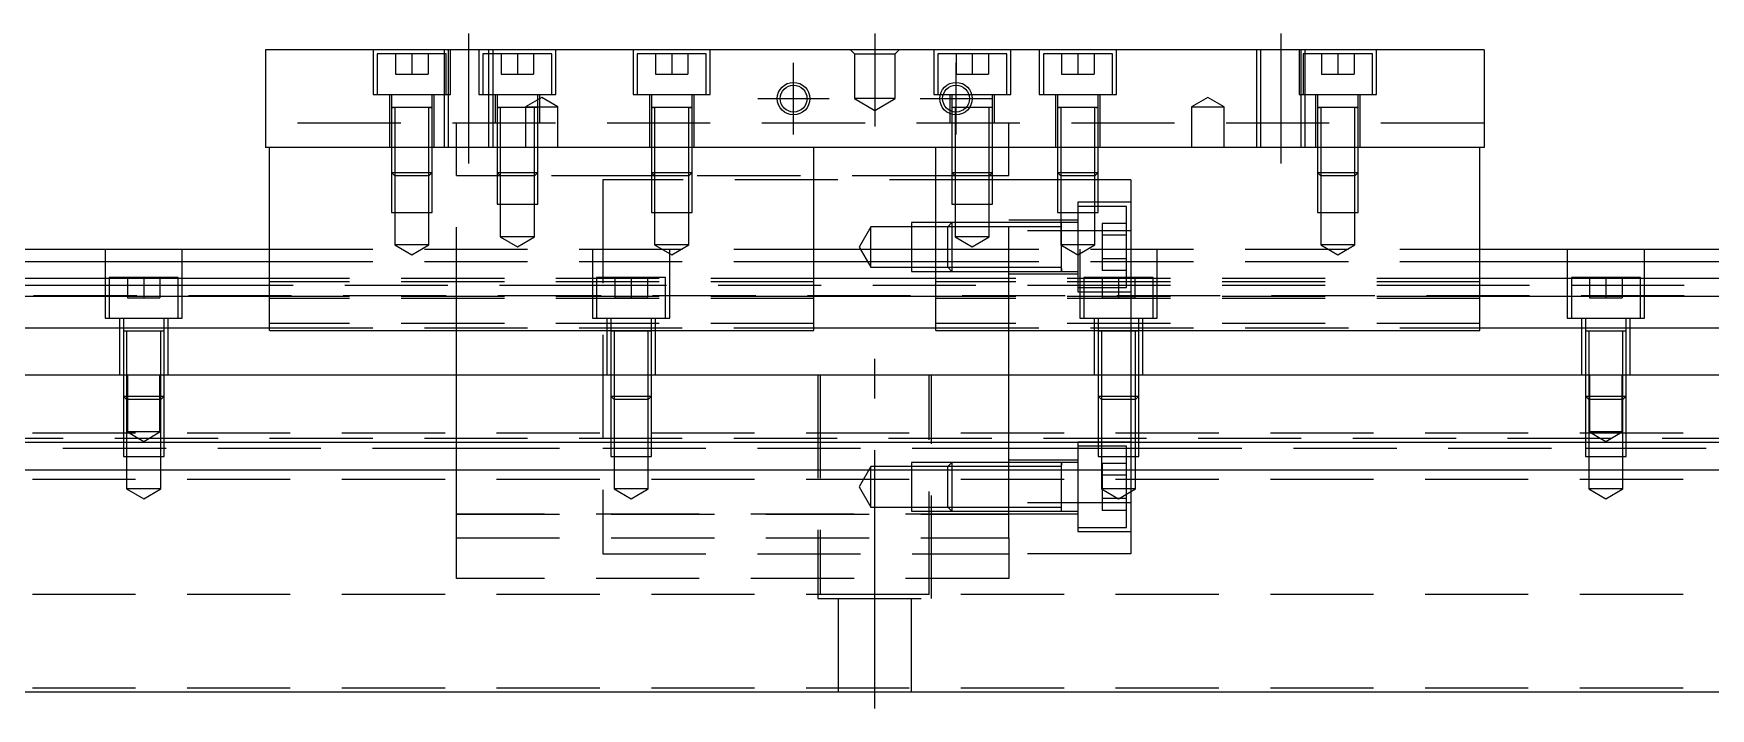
# Model space of a CAD drawing. Extents: x -20 to 810, y -281 to 102.
# Drawn here: x 186.4 to 392.9, y -240.3 to -157.3 of the extents above; entities that cross this region are included whole.
import ezdxf

# ---------------------------------------------------------------- set-up
doc = ezdxf.new("R2010")
doc.units = 0
doc.linetypes.add('CENTER', pattern=[50.8, 31.75, -6.35, 6.35, -6.35])
doc.linetypes.add('DASHED', pattern=[19.05, 12.7, -6.35])
doc.layers.get('0').update_dxf_attribs({"linetype": 'CONTINUOUS'})
doc.layers.add('CENTER', color=1, linetype='CENTER')

msp = doc.modelspace()

# ---------------------------------------------------------------- linework, layer by layer
at = {"color": 7, "linetype": 'CONTINUOUS'}
for p, q in [((365, -159.27), (215, -159.27)), ((215, -159.27), (215, -171.27)), ((365, -159.27), (365, -171.27)), ((365, -171.27), (215, -171.27)), ((215.5, -193.77), (215.5, -171.27)), ((282.5, -193.77), (282.5, -171.27)), ((297.5, -193.77), (297.5, -171.27)), ((364.5, -193.77), (364.5, -171.27)), ((0, -183.77), (215.5, -183.77)), ((0, -185.309608), (215.5, -185.309608)), ((282.5, -183.77), (297.5, -183.77)), ((282.5, -185.309608), (297.5, -185.309608)), ((364.5, -183.77), (580, -183.77)), ((364.5, -185.309608), (580, -185.309608)), ((215.5, -187.39154), (0, -187.39154)), ((297.5, -187.39154), (282.5, -187.39154)), ((580, -187.39154), (364.5, -187.39154)), ((215.5, -189.606666), (0, -189.606666)), ((297.5, -189.606666), (282.5, -189.606666)), ((580, -189.606666), (364.5, -189.606666)), ((0, -193.451934), (215.5, -193.451934)), ((215.5, -193.77), (282.5, -193.77)), ((282.5, -193.451934), (297.5, -193.451934)), ((297.5, -193.77), (364.5, -193.77)), ((364.5, -193.451934), (580, -193.451934)), ((580, -199.27), (0, -199.27)), ((580, -207.57), (0, -207.57)), ((580, -210.97), (0, -210.97)), ((580, -238.27), (0, -238.27))]:
    msp.add_line(p, q, dxfattribs=at)
at = {"color": 3, "linetype": 'DASHED'}
for p, q in [((228.25, -159.27), (228.25, -164.77)), ((237.25, -159.77), (228.75, -159.77)), ((228.75, -159.77), (228.75, -164.77)), ((231, -159.77), (231, -162.27)), ((233, -159.77), (233, -162.27)), ((235, -159.77), (235, -162.27)), ((237.000006, -159.27), (237.000006, -171.27)), ((237.25, -164.77), (237.25, -159.77)), ((237.5, -159.27), (237.5, -171.27)), ((237.75, -164.77), (237.75, -159.27)), ((241.25, -159.27), (241.25, -164.77)), ((242.999994, -159.77), (241.75, -159.77)), ((241.75, -159.77), (241.75, -164.77)), ((242.5, -171.27), (242.5, -159.27)), ((242.999994, -171.27), (242.999994, -159.27)), ((250.25, -159.77), (242.999994, -159.77)), ((244, -159.77), (244, -162.27)), ((246, -159.77), (246, -162.27)), ((248, -159.77), (248, -162.27)), ((250.25, -164.77), (250.25, -159.77)), ((250.75, -164.77), (250.75, -159.27)), ((260.25, -159.27), (260.25, -164.77)), ((269.25, -159.77), (260.75, -159.77)), ((260.75, -159.77), (260.75, -164.77)), ((263, -159.77), (263, -162.27)), ((265, -159.77), (265, -162.27)), ((267, -159.77), (267, -162.27)), ((269.25, -164.77), (269.25, -159.77)), ((269.75, -164.77), (269.75, -159.27)), ((287.5, -159.77), (287, -159.27)), ((287.5, -159.77), (287.5, -165.27)), ((287.5, -159.77), (292.5, -159.77)), ((292.5, -159.77), (293, -159.27)), ((292.5, -165.27), (292.5, -159.77)), ((297.25, -159.27), (297.25, -164.77)), ((306.25, -159.77), (297.75, -159.77)), ((297.75, -159.77), (297.75, -164.77)), ((300, -159.77), (300, -162.27)), ((302, -159.77), (302, -162.27)), ((304, -159.77), (304, -162.27)), ((306.25, -164.77), (306.25, -159.77)), ((306.75, -164.77), (306.75, -159.27)), ((310.25, -159.27), (310.25, -164.77)), ((319.25, -159.77), (310.75, -159.77)), ((310.75, -159.77), (310.75, -164.77)), ((313, -159.77), (313, -162.27)), ((315, -159.77), (315, -162.27)), ((317, -159.77), (317, -162.27)), ((319.25, -164.77), (319.25, -159.77)), ((319.75, -164.77), (319.75, -159.27)), ((337.000006, -159.27), (337.000006, -171.27)), ((337.5, -159.27), (337.5, -171.27)), ((342.25, -159.27), (342.25, -164.77)), ((342.5, -171.27), (342.5, -159.27)), ((351.25, -159.77), (342.75, -159.77)), ((342.75, -159.77), (342.75, -164.77)), ((342.999994, -159.77), (342.999994, -159.27)), ((342.999994, -164.77), (342.999994, -159.77)), ((345, -159.77), (345, -162.27)), ((347, -159.77), (347, -162.27)), ((349, -159.77), (349, -162.27)), ((351.25, -164.77), (351.25, -159.77)), ((351.75, -164.77), (351.75, -159.27)), ((231, -162.27), (233, -162.27)), ((233, -162.27), (235, -162.27)), ((244, -162.27), (246, -162.27)), ((246, -162.27), (248, -162.27)), ((263, -162.27), (265, -162.27)), ((265, -162.27), (267, -162.27)), ((300, -162.27), (302, -162.27)), ((302, -162.27), (304, -162.27)), ((313, -162.27), (315, -162.27)), ((315, -162.27), (317, -162.27)), ((345, -162.27), (347, -162.27)), ((347, -162.27), (349, -162.27)), ((228.25, -164.77), (237.75, -164.77)), ((230.25, -164.77), (230.25, -171.27)), ((230.5, -164.77), (230.5, -166.37)), ((235.5, -166.37), (235.5, -164.77)), ((235.75, -171.27), (235.75, -164.77)), ((241.25, -164.77), (250.75, -164.77)), ((243.25, -164.77), (243.25, -168.27)), ((243.5, -164.77), (243.5, -166.37)), ((249, -165.1153), (247, -166.27)), ((248.5, -166.37), (248.5, -164.77)), ((248.75, -168.27), (248.75, -164.77)), ((251, -166.27), (249, -165.1153)), ((260.25, -164.77), (269.75, -164.77)), ((262.25, -164.77), (262.25, -171.27)), ((262.5, -164.77), (262.5, -166.37)), ((267.5, -166.37), (267.5, -164.77)), ((267.75, -171.27), (267.75, -164.77)), ((297.25, -164.77), (306.75, -164.77)), ((299.25, -164.77), (299.25, -168.27)), ((299.5, -164.77), (299.5, -166.37)), ((304.5, -166.37), (304.5, -164.77)), ((304.75, -168.27), (304.75, -164.77)), ((310.25, -164.77), (319.75, -164.77)), ((312.25, -164.77), (312.25, -171.27)), ((312.5, -164.77), (312.5, -166.37)), ((317.5, -166.37), (317.5, -164.77)), ((317.75, -171.27), (317.75, -164.77)), ((331, -165.1153), (329, -166.27)), ((333, -166.27), (331, -165.1153)), ((342.25, -164.77), (351.75, -164.77)), ((342.999994, -171.27), (342.999994, -164.77)), ((344.25, -164.77), (344.25, -171.27)), ((344.5, -164.77), (344.5, -166.37)), ((349.5, -166.37), (349.5, -164.77)), ((349.75, -171.27), (349.75, -164.77)), ((230.5, -166.365), (230.5, -166.37)), ((230.5, -166.37), (230.757448, -166.37)), ((230.757468, -166.37), (230.5, -166.37)), ((230.5, -166.37), (230.5, -166.375)), ((230.5, -166.37), (230.5, -171.26998)), ((235.242552, -166.37), (230.757468, -166.37)), ((230.9, -166.37), (230.9, -171.26998)), ((235.1, -171.26998), (235.1, -166.37)), ((235.5, -166.37), (235.242552, -166.37)), ((235.242602, -166.37), (235.5, -166.37)), ((235.5, -166.37), (235.5, -166.365)), ((235.5, -166.375), (235.5, -166.37)), ((235.5, -171.26998), (235.5, -166.37)), ((243.5, -166.365), (243.5, -166.37)), ((243.5, -166.37), (243.757448, -166.37)), ((248.5, -166.37), (243.5, -166.37)), ((243.5, -166.37), (243.5, -166.375)), ((243.5, -166.37), (243.5, -168.26998)), ((243.9, -166.37), (243.9, -168.26998)), ((247, -166.27), (249, -166.27)), ((247, -166.27), (247, -171.27)), ((248.1, -168.26998), (248.1, -166.37)), ((248.5, -166.37), (248.5, -166.365)), ((248.5, -166.375), (248.5, -166.37)), ((248.5, -168.26998), (248.5, -166.37)), ((249, -166.27), (251, -166.27)), ((251, -171.27), (251, -166.27)), ((262.5, -166.365), (262.5, -166.37)), ((262.5, -166.37), (262.757448, -166.37)), ((262.757468, -166.37), (262.5, -166.37)), ((262.5, -166.37), (262.5, -171.26998)), ((262.5, -166.37), (262.5, -166.375)), ((267.242552, -166.37), (262.757468, -166.37)), ((262.9, -166.37), (262.9, -171.26998)), ((267.1, -171.26998), (267.1, -166.37)), ((267.5, -166.37), (267.242552, -166.37)), ((267.242602, -166.37), (267.5, -166.37)), ((267.5, -166.37), (267.5, -166.365)), ((267.5, -171.26998), (267.5, -166.37)), ((267.5, -166.375), (267.5, -166.37)), ((292.5, -165.27), (287.5, -165.27)), ((287.5, -165.27), (290, -166.713376)), ((290, -166.713376), (292.5, -165.27)), ((299.5, -166.365), (299.5, -166.37)), ((299.757468, -166.37), (299.5, -166.37)), ((299.5, -166.37), (299.5, -166.375)), ((299.5, -166.37), (299.5, -166.842418)), ((299.5, -166.842418), (299.5, -167.206492)), ((299.5, -167.206492), (299.5, -168.26998)), ((301.229562, -166.37), (299.757468, -166.37)), ((299.9, -166.37), (299.9, -166.916966)), ((299.9, -166.916966), (299.9, -167.267498)), ((301.669968, -166.37), (301.229562, -166.37)), ((301.67033, -166.37), (301.229838, -166.37)), ((304.242552, -166.37), (301.669968, -166.37)), ((304.1, -168.26998), (304.1, -166.37)), ((304.5, -166.37), (304.242552, -166.37)), ((304.5, -166.37), (304.5, -166.365)), ((304.5, -166.375), (304.5, -166.37)), ((304.5, -168.26998), (304.5, -166.37)), ((312.5, -166.365), (312.5, -166.37)), ((312.5, -166.37), (312.757448, -166.37)), ((312.757468, -166.37), (312.5, -166.37)), ((312.5, -166.37), (312.5, -166.375)), ((312.5, -166.37), (312.5, -171.26998)), ((317.242552, -166.37), (312.757468, -166.37)), ((312.9, -166.37), (312.9, -171.26998)), ((317.1, -171.26998), (317.1, -166.37)), ((317.5, -166.37), (317.242552, -166.37)), ((317.242602, -166.37), (317.5, -166.37)), ((317.5, -166.37), (317.5, -166.365)), ((317.5, -166.375), (317.5, -166.37)), ((317.5, -171.26998), (317.5, -166.37)), ((329, -166.27), (331, -166.27)), ((329, -166.27), (329, -171.27)), ((331, -166.27), (333, -166.27)), ((333, -171.27), (333, -166.27)), ((344.5, -166.365), (344.5, -166.37)), ((344.5, -166.37), (344.757448, -166.37)), ((344.757468, -166.37), (344.5, -166.37)), ((344.5, -166.37), (344.5, -166.375)), ((344.5, -166.37), (344.5, -171.26998)), ((349.242552, -166.37), (344.757468, -166.37)), ((344.9, -166.37), (344.9, -171.26998)), ((349.1, -171.26998), (349.1, -166.37)), ((349.5, -166.37), (349.242552, -166.37)), ((349.242602, -166.37), (349.5, -166.37)), ((349.5, -166.37), (349.5, -166.365)), ((349.5, -166.375), (349.5, -166.37)), ((349.5, -171.26998), (349.5, -166.37)), ((365, -168.27), (215, -168.27)), ((238.5, -171.27), (238.5, -168.27)), ((243.5, -168.27), (243.5, -174.37)), ((243.500006, -168.27), (243.500006, -174.37)), ((243.9, -168.27), (243.9, -174.77)), ((248.1, -174.77), (248.1, -168.27)), ((248.499994, -174.37), (248.499994, -168.27)), ((248.5, -174.37), (248.5, -168.27)), ((299.5, -168.27), (299.5, -174.37)), ((299.500006, -168.27), (299.500006, -174.37)), ((299.9, -167.267498), (299.9, -168.26998)), ((299.9, -168.27), (299.9, -174.77)), ((304.1, -171.27), (304.1, -168.27)), ((304.499994, -171.27), (304.499994, -168.27)), ((304.5, -171.27), (304.5, -168.27)), ((306.5, -171.27), (306.5, -168.27)), ((230.5, -171.27), (230.5, -174.37)), ((230.500006, -171.27), (230.500006, -174.370006)), ((230.9, -171.27), (230.9, -174.77)), ((235.1, -174.77), (235.1, -171.27)), ((235.499994, -174.370006), (235.499994, -171.27)), ((235.5, -174.37), (235.5, -171.27)), ((238.5, -193.77), (238.5, -171.27)), ((262.5, -171.27), (262.5, -174.37)), ((262.500006, -171.27), (262.500006, -174.370006)), ((262.9, -171.27), (262.9, -174.77)), ((267.1, -174.77), (267.1, -171.27)), ((267.499994, -174.370006), (267.499994, -171.27)), ((267.5, -174.37), (267.5, -171.27)), ((304.1, -174.77), (304.1, -171.27)), ((304.499994, -174.370006), (304.499994, -171.27)), ((304.5, -174.37), (304.5, -171.27)), ((306.5, -193.77), (306.5, -171.27)), ((312.5, -171.27), (312.5, -174.37)), ((312.500006, -171.27), (312.500006, -174.370006)), ((312.9, -171.27), (312.9, -174.77)), ((317.1, -174.77), (317.1, -171.27)), ((317.499994, -174.370006), (317.499994, -171.27)), ((317.5, -174.37), (317.5, -171.27)), ((344.5, -171.27), (344.5, -174.37)), ((344.500006, -171.27), (344.500006, -174.370006)), ((344.9, -171.27), (344.9, -174.77)), ((349.1, -174.77), (349.1, -171.27)), ((349.499994, -174.370006), (349.499994, -171.27)), ((349.5, -174.37), (349.5, -171.27)), ((230.5, -174.37), (235.5, -174.37)), ((230.5, -174.37), (230.9, -174.77)), ((230.500006, -174.37002), (230.500006, -179.27)), ((235.1, -174.77), (230.9, -174.77)), ((230.9, -174.77002), (230.9, -179.27)), ((235.1, -174.77), (235.5, -174.37)), ((235.1, -179.27), (235.1, -174.77002)), ((235.499994, -179.27), (235.499994, -174.37002)), ((243.9, -174.77), (238.5, -174.77)), ((243.5, -174.37), (248.5, -174.37)), ((243.5, -174.37), (243.9, -174.77)), ((243.500006, -174.37002), (243.500006, -178.27)), ((248.1, -174.77), (243.9, -174.77)), ((243.9, -174.77002), (243.9, -178.27)), ((248.1, -174.77), (248.5, -174.37)), ((262.9, -174.77), (248.1, -174.77)), ((248.1, -178.27), (248.1, -174.77002)), ((248.499994, -178.27), (248.499994, -174.37002)), ((256.5, -175.27), (256.5, -221.27)), ((304.499994, -175.27), (256.5, -175.27)), ((262.5, -174.37), (267.5, -174.37)), ((262.5, -174.37), (262.9, -174.77)), ((262.500006, -174.37002), (262.500006, -179.27)), ((267.1, -174.77), (262.9, -174.77)), ((262.9, -174.77002), (262.9, -179.27)), ((267.1, -174.77), (267.5, -174.37)), ((299.9, -174.77), (267.1, -174.77)), ((267.1, -179.27), (267.1, -174.77002)), ((267.499994, -179.27), (267.499994, -174.37002)), ((299.5, -174.37), (304.5, -174.37)), ((299.5, -174.37), (299.9, -174.77)), ((299.500006, -174.37002), (299.500006, -178.27)), ((304.1, -174.77), (299.9, -174.77)), ((299.9, -174.77002), (299.9, -178.27)), ((304.1, -174.77), (304.5, -174.37)), ((306.5, -174.77), (304.1, -174.77)), ((304.1, -178.27), (304.1, -174.77002)), ((304.499994, -178.27), (304.499994, -174.37002)), ((306.5, -175.27), (304.499994, -175.27)), ((312.500006, -175.27), (306.5, -175.27)), ((312.5, -174.37), (317.5, -174.37)), ((312.5, -174.37), (312.9, -174.77)), ((312.500006, -174.37002), (312.500006, -179.27)), ((317.499994, -175.27), (312.500006, -175.27)), ((317.1, -174.77), (312.9, -174.77)), ((312.9, -174.77002), (312.9, -179.27)), ((317.1, -174.77), (317.5, -174.37)), ((317.1, -179.27), (317.1, -174.77002)), ((317.499994, -179.27), (317.499994, -174.37002)), ((321.5, -175.27), (317.499994, -175.27)), ((321.5, -175.27), (321.5, -181.5368)), ((344.5, -174.37), (349.5, -174.37)), ((344.5, -174.37), (344.9, -174.77)), ((344.500006, -174.37002), (344.500006, -179.27)), ((349.1, -174.77), (344.9, -174.77)), ((344.9, -174.77002), (344.9, -179.27)), ((349.1, -174.77), (349.5, -174.37)), ((349.1, -179.27), (349.1, -174.77002)), ((349.499994, -179.27), (349.499994, -174.37002)), ((230.500006, -179.27), (235.499994, -179.27)), ((230.9, -179.27), (230.9, -183.27)), ((235.1, -183.27), (235.1, -179.27)), ((243.500006, -178.27), (248.499994, -178.27)), ((243.9, -178.27), (243.9, -182.27)), ((248.1, -182.27), (248.1, -178.27)), ((262.500006, -179.27), (267.499994, -179.27)), ((262.9, -179.27), (262.9, -183.27)), ((267.1, -183.27), (267.1, -179.27)), ((299.500006, -178.27), (304.499994, -178.27)), ((299.9, -178.27), (299.9, -182.27)), ((304.1, -182.27), (304.1, -178.27)), ((312.500006, -179.27), (317.499994, -179.27)), ((312.9, -179.27), (312.9, -183.27)), ((315, -178.02), (315, -189.02)), ((321.5, -178.02), (315, -178.02)), ((317.499994, -178.52), (315, -178.52)), ((317.1, -183.27), (317.1, -179.27)), ((321, -178.52), (317.499994, -178.52)), ((321, -188.52), (321, -178.52)), ((344.500006, -179.27), (349.499994, -179.27)), ((344.9, -179.27), (344.9, -183.27)), ((349.1, -183.27), (349.1, -179.27)), ((289.5, -181.02), (288.056624, -183.52)), ((289.5, -186.02), (289.5, -181.02)), ((294.5, -181.02), (289.5, -181.02)), ((294.5, -180.520006), (294.5, -186.519994)), ((299.49998, -180.520006), (294.5, -180.520006)), ((298.99998, -181.02), (294.5, -181.02)), ((299.5, -180.52), (299, -181.02)), ((299, -186.02), (299, -181.02)), ((306.5, -181.02), (299, -181.02)), ((299.5, -180.52), (299.5, -186.52)), ((306.5, -180.52), (299.5, -180.52)), ((306.5, -180.520006), (299.5, -180.520006)), ((315, -180.22), (306.5, -180.22)), ((321.5, -181.5368), (306.5, -181.5368)), ((313.005, -180.52), (306.50002, -180.52)), ((313, -181.02), (306.50002, -181.02)), ((315, -180.52), (312.995, -180.52)), ((313, -181.02), (313, -180.519994)), ((313, -183.52), (313, -180.519994)), ((313, -186.520006), (313, -180.519994)), ((313, -186.02), (313, -181.02)), ((318, -180.633248), (318, -182.076624)), ((321, -180.633248), (318, -180.633248)), ((321.5, -181.5368), (321.5, -192.27)), ((235.1, -183.27), (230.9, -183.27)), ((230.9, -183.27), (233, -184.482436)), ((233, -184.482436), (235.1, -183.27)), ((248.1, -182.27), (243.9, -182.27)), ((243.9, -182.27), (246, -183.482436)), ((246, -183.482436), (248.1, -182.27)), ((267.1, -183.27), (262.9, -183.27)), ((262.9, -183.27), (265, -184.482436)), ((265, -184.482436), (267.1, -183.27)), ((288.056624, -183.52), (289.5, -186.02)), ((304.1, -182.27), (299.9, -182.27)), ((299.9, -182.27), (302, -183.482436)), ((302, -183.482436), (304.1, -182.27)), ((317.1, -183.27), (312.9, -183.27)), ((312.9, -183.27), (315, -184.482436)), ((313, -186.170204), (313, -183.271394)), ((315, -184.482436), (317.1, -183.27)), ((321, -182.076624), (318, -182.076624)), ((318, -182.076624), (318, -184.963376)), ((349.1, -183.27), (344.9, -183.27)), ((344.9, -183.27), (347, -184.482436)), ((347, -184.482436), (349.1, -183.27)), ((195.25, -183.77), (195.25, -192.27)), ((204.75, -192.27), (204.75, -183.77)), ((215.5, -183.77), (282.5, -183.77)), ((215.5, -185.309608), (282.5, -185.309608)), ((255.25, -183.77), (255.25, -192.27)), ((264.75, -192.27), (264.75, -183.77)), ((297.5, -183.77), (364.5, -183.77)), ((297.5, -185.309608), (364.5, -185.309608)), ((315.25, -183.77), (315.25, -192.27)), ((321, -184.963376), (318, -184.963376)), ((318, -184.963376), (318, -186.406752)), ((324.75, -192.27), (324.75, -183.77)), ((375.25, -183.77), (375.25, -192.27)), ((384.75, -192.27), (384.75, -183.77)), ((204.25, -187.27), (195.75, -187.27)), ((195.75, -187.27), (195.75, -192.27)), ((198, -187.27), (198, -189.77)), ((200, -187.27), (200, -189.77)), ((202, -187.27), (202, -189.77)), ((204.25, -192.27), (204.25, -187.27)), ((282.5, -187.39154), (215.5, -187.39154)), ((282.5, -187.79668), (215.5, -187.79668)), ((264.25, -187.27), (255.75, -187.27)), ((255.75, -187.27), (255.75, -192.27)), ((258, -187.27), (258, -189.77)), ((260, -187.27), (260, -189.77)), ((262, -187.27), (262, -189.77)), ((264.25, -192.27), (264.25, -187.27)), ((289.5, -186.02), (294.5, -186.02)), ((294.5, -186.02), (298.99998, -186.02)), ((294.5, -186.519994), (299.49998, -186.519994)), ((364.5, -187.39154), (297.5, -187.39154)), ((364.5, -187.79668), (297.5, -187.79668)), ((299, -186.02), (299.5, -186.52)), ((299, -186.02), (306.5, -186.02)), ((299.5, -186.519994), (306.5, -186.519994)), ((299.5, -186.52), (306.5, -186.52)), ((306.5, -186.82), (315, -186.82)), ((306.50002, -186.02), (313, -186.02)), ((306.50002, -186.52), (313.005, -186.52)), ((312.995, -186.52), (315, -186.52)), ((313, -186.520006), (313, -186.02)), ((313, -186.52), (313, -186.170204)), ((313, -186.170204), (313, -186.52)), ((324.25, -187.27), (315.75, -187.27)), ((315.75, -187.27), (315.75, -192.27)), ((321, -186.406752), (318, -186.406752)), ((318, -187.27), (318, -189.77)), ((320, -187.27), (320, -189.77)), ((322, -187.27), (322, -189.77)), ((324.25, -192.27), (324.25, -187.27)), ((384.25, -187.27), (375.75, -187.27)), ((375.75, -187.27), (375.75, -192.27)), ((378, -187.27), (378, -189.77)), ((380, -187.27), (380, -189.77)), ((382, -187.27), (382, -189.77)), ((384.25, -192.27), (384.25, -187.27)), ((523, -189.52), (25, -189.52)), ((215.5, -188.27), (28, -188.27)), ((204.25, -188.27), (195.75, -188.27)), ((198, -189.77), (200, -189.77)), ((200, -189.77), (202, -189.77)), ((256.49998, -188.27), (215.5, -188.27)), ((282.5, -189.606666), (215.5, -189.606666)), ((282.5, -189.85), (215.5, -189.85)), ((264.25, -188.27), (255.75, -188.27)), ((321.5, -188.27), (256.5, -188.27)), ((258, -189.77), (260, -189.77)), ((260, -189.77), (262, -189.77)), ((364.5, -189.606666), (297.5, -189.606666)), ((364.5, -189.85), (297.5, -189.85)), ((315, -188.52), (321, -188.52)), ((315, -189.02), (321.5, -189.02)), ((324.25, -188.27), (315.75, -188.27)), ((318, -189.77), (320, -189.77)), ((320, -189.77), (322, -189.77)), ((364.5, -188.27), (321.50002, -188.27)), ((523, -188.27), (364.5, -188.27)), ((384.25, -188.27), (375.75, -188.27)), ((378, -189.77), (380, -189.77)), ((380, -189.77), (382, -189.77)), ((195.25, -192.27), (204.75, -192.27)), ((197, -192.27), (197, -199.27)), ((197.5, -192.27), (197.5, -193.87)), ((197.5, -193.865), (197.5, -193.87)), ((197.757468, -193.87), (197.5, -193.87)), ((197.5, -193.87), (197.5, -199.26998)), ((197.5, -193.87), (197.5, -193.875)), ((202.242552, -193.87), (197.757468, -193.87)), ((197.9, -193.87), (197.9, -199.26998)), ((202.1, -199.26998), (202.1, -193.87)), ((202.5, -193.87), (202.242552, -193.87)), ((202.5, -193.87), (202.5, -192.27)), ((202.5, -193.87), (202.5, -193.865)), ((202.5, -199.26998), (202.5, -193.87)), ((202.5, -193.875), (202.5, -193.87)), ((203, -199.27), (203, -192.27)), ((282.5, -192.947372), (215.5, -192.947372)), ((215.5, -193.451934), (282.5, -193.451934)), ((238.5, -199.27), (238.5, -193.77)), ((255.25, -192.27), (264.75, -192.27)), ((257, -192.27), (257, -199.27)), ((257.5, -192.27), (257.5, -193.87)), ((257.5, -193.865), (257.5, -193.87)), ((257.757468, -193.87), (257.5, -193.87)), ((257.5, -193.87), (257.5, -199.26998)), ((257.5, -193.87), (257.5, -193.875)), ((262.242552, -193.87), (257.757468, -193.87)), ((257.9, -193.87), (257.9, -199.26998)), ((262.1, -199.26998), (262.1, -193.87)), ((262.5, -193.87), (262.242552, -193.87)), ((262.5, -193.87), (262.5, -192.27)), ((262.5, -193.87), (262.5, -193.865)), ((262.5, -199.26998), (262.5, -193.87)), ((262.5, -193.875), (262.5, -193.87)), ((263, -199.27), (263, -192.27)), ((364.5, -192.947372), (297.5, -192.947372)), ((297.5, -193.451934), (364.5, -193.451934)), ((306.5, -199.27), (306.5, -193.77)), ((315.25, -192.27), (324.75, -192.27)), ((317, -192.27), (317, -199.27)), ((317.5, -192.27), (317.5, -193.87)), ((317.5, -193.865), (317.5, -193.87)), ((317.757468, -193.87), (317.5, -193.87)), ((317.5, -193.87), (317.5, -199.26998)), ((317.5, -193.87), (317.5, -193.875)), ((322.242552, -193.87), (317.757468, -193.87)), ((317.9, -193.87), (317.9, -199.26998)), ((321.5, -192.27), (321.5, -193.77)), ((321.5, -193.77), (321.5, -193.87)), ((321.5, -193.87), (321.5, -199.27)), ((322.1, -199.26998), (322.1, -193.87)), ((322.5, -193.87), (322.242552, -193.87)), ((322.5, -193.87), (322.5, -192.27)), ((322.5, -193.87), (322.5, -193.865)), ((322.5, -199.26998), (322.5, -193.87)), ((322.5, -193.875), (322.5, -193.87)), ((323, -199.27), (323, -192.27)), ((375.25, -192.27), (384.75, -192.27)), ((377, -192.27), (377, -199.27)), ((377.5, -192.27), (377.5, -193.87)), ((377.5, -193.865), (377.5, -193.87)), ((377.757468, -193.87), (377.5, -193.87)), ((377.5, -193.87), (377.5, -199.26998)), ((377.5, -193.87), (377.5, -193.875)), ((382.242552, -193.87), (377.757468, -193.87)), ((377.9, -193.87), (377.9, -199.26998)), ((382.1, -199.26998), (382.1, -193.87)), ((382.5, -193.87), (382.242552, -193.87)), ((382.5, -193.87), (382.5, -192.27)), ((382.5, -193.87), (382.5, -193.865)), ((382.5, -199.26998), (382.5, -193.87)), ((382.5, -193.875), (382.5, -193.87)), ((383, -199.27), (383, -192.27)), ((197.5, -199.27), (197.5, -201.87)), ((197.500006, -199.27), (197.500006, -201.870006)), ((197.9, -199.27), (197.9, -202.27)), ((198, -199.27), (198, -206.27)), ((202, -206.27), (202, -199.27)), ((202.1, -202.27), (202.1, -199.27)), ((202.499994, -201.870006), (202.499994, -199.27)), ((202.5, -201.87), (202.5, -199.27)), ((238.5, -207.57), (238.5, -199.27)), ((257.5, -199.27), (257.5, -201.87)), ((257.500006, -199.27), (257.500006, -201.870006)), ((257.9, -199.27), (257.9, -202.27)), ((262.1, -202.27), (262.1, -199.27)), ((262.499994, -201.870006), (262.499994, -199.27)), ((262.5, -201.87), (262.5, -199.27)), ((283, -199.27), (283, -226.77)), ((283.291796, -199.27), (283.291796, -226.27)), ((296.708204, -226.27), (296.708204, -199.27)), ((297, -226.77), (297, -199.27)), ((306.5, -207.57), (306.5, -199.27)), ((317.5, -199.27), (317.5, -201.87)), ((317.500006, -199.27), (317.500006, -201.870006)), ((317.9, -199.27), (317.9, -202.27)), ((321.5, -199.27), (321.5, -202.27)), ((322.1, -202.27), (322.1, -199.27)), ((322.499994, -201.870006), (322.499994, -199.27)), ((322.5, -201.87), (322.5, -199.27)), ((377.5, -199.27), (377.5, -201.87)), ((377.500006, -199.27), (377.500006, -201.870006)), ((377.9, -199.27), (377.9, -202.27)), ((378, -199.27), (378, -206.27)), ((382, -206.27), (382, -199.27)), ((382.1, -202.27), (382.1, -199.27)), ((382.499994, -201.870006), (382.499994, -199.27)), ((382.5, -201.87), (382.5, -199.27)), ((197.5, -201.87), (202.5, -201.87)), ((197.5, -201.87), (197.9, -202.27)), ((197.500006, -201.87002), (197.500006, -207.57)), ((202.1, -202.27), (197.9, -202.27)), ((197.9, -202.27002), (197.9, -209.27)), ((202.1, -202.27), (202.5, -201.87)), ((202.1, -209.27), (202.1, -202.27002)), ((202.499994, -207.57), (202.499994, -201.87002)), ((257.5, -201.87), (262.5, -201.87)), ((257.5, -201.87), (257.9, -202.27)), ((257.500006, -201.87002), (257.500006, -207.57)), ((262.1, -202.27), (257.9, -202.27)), ((257.9, -202.27002), (257.9, -209.27)), ((262.1, -202.27), (262.5, -201.87)), ((262.1, -209.27), (262.1, -202.27002)), ((262.499994, -207.57), (262.499994, -201.87002)), ((317.5, -201.87), (322.5, -201.87)), ((317.5, -201.87), (317.9, -202.27)), ((317.500006, -201.87002), (317.500006, -207.57)), ((322.1, -202.27), (317.9, -202.27)), ((317.9, -202.27002), (317.9, -209.27)), ((321.5, -202.27), (321.5, -207.57)), ((322.1, -202.27), (322.5, -201.87)), ((322.1, -209.27), (322.1, -202.27002)), ((322.499994, -207.57), (322.499994, -201.87002)), ((377.5, -201.87), (382.5, -201.87)), ((377.5, -201.87), (377.9, -202.27)), ((377.500006, -201.87002), (377.500006, -207.57)), ((382.1, -202.27), (377.9, -202.27)), ((377.9, -202.27002), (377.9, -209.27)), ((382.1, -202.27), (382.5, -201.87)), ((382.1, -209.27), (382.1, -202.27002)), ((382.499994, -207.57), (382.499994, -201.87002)), ((580, -206.42), (0, -206.42)), ((202, -206.27), (198, -206.27)), ((198, -206.27), (200, -207.4247)), ((200, -207.4247), (202, -206.27)), ((382, -206.27), (378, -206.27)), ((378, -206.27), (380, -207.4247)), ((380, -207.4247), (382, -206.27)), ((25, -207.02), (523, -207.02)), ((56.708204, -208.27), (238.5, -208.27)), ((197.500006, -207.57), (197.500006, -209.27)), ((197.500006, -208.27), (202.499994, -208.27)), ((202.499994, -209.27), (202.499994, -207.57)), ((238.5, -210.97), (238.5, -207.57)), ((238.5, -208.27), (256.49998, -208.27)), ((256.5, -208.269994), (306.5, -208.269994)), ((256.5, -208.27), (306.5, -208.27)), ((257.500006, -207.57), (257.500006, -209.27)), ((257.500006, -208.27), (262.499994, -208.27)), ((262.499994, -209.27), (262.499994, -207.57)), ((306.5, -210.97), (306.5, -207.57)), ((306.5, -208.269994), (315, -208.269994)), ((306.5, -208.27), (315, -208.27)), ((315, -207.52), (315, -218.52)), ((321.5, -207.52), (315, -207.52)), ((317.500006, -208.02), (315, -208.02)), ((315, -208.269994), (317.500006, -208.269994)), ((315, -208.27), (317.500006, -208.27)), ((317.500006, -207.57), (317.500006, -209.27)), ((321, -208.02), (317.500006, -208.02)), ((317.500006, -208.269994), (321, -208.269994)), ((317.500006, -208.27), (321, -208.27)), ((317.500006, -208.27), (322.499994, -208.27)), ((321, -209.27), (321, -208.02)), ((321, -208.269994), (321.5, -208.269994)), ((321, -208.27), (321.5, -208.27)), ((321.5, -207.57), (321.5, -209.27)), ((321.50002, -208.27), (322.499994, -208.27)), ((322.499994, -209.27), (322.499994, -207.57)), ((322.499994, -208.27), (523.005, -208.27)), ((377.500006, -207.57), (377.500006, -209.27)), ((377.500006, -208.27), (382.499994, -208.27)), ((382.499994, -209.27), (382.499994, -207.57)), ((197.500006, -209.27), (202.499994, -209.27)), ((197.9, -209.27), (197.9, -213.27)), ((202.1, -213.27), (202.1, -209.27)), ((257.500006, -209.27), (262.499994, -209.27)), ((257.9, -209.27), (257.9, -213.27)), ((262.1, -213.27), (262.1, -209.27)), ((289.5, -210.52), (288.056624, -213.02)), ((289.5, -215.52), (289.5, -210.52)), ((294.5, -210.52), (289.5, -210.52)), ((294.5, -210.020006), (294.5, -216.019994)), ((299.49998, -210.020006), (294.5, -210.020006)), ((298.99998, -210.52), (294.5, -210.52)), ((299.5, -210.02), (299, -210.52)), ((299, -215.52), (299, -210.52)), ((306.5, -210.52), (299, -210.52)), ((299.5, -210.02), (299.5, -216.02)), ((306.5, -210.02), (299.5, -210.02)), ((306.5, -210.020006), (299.5, -210.020006)), ((315, -209.72), (306.5, -209.72)), ((313.005, -210.02), (306.50002, -210.02)), ((313, -210.52), (306.50002, -210.52)), ((315, -210.02), (312.995, -210.02)), ((313, -210.02), (313, -210.36965)), ((313, -210.369602), (313, -210.02)), ((313, -210.02), (313, -210.36965)), ((313, -210.369602), (313, -210.02)), ((313, -210.96965), (313, -210.369602)), ((313, -210.97), (313, -210.52)), ((317.500006, -209.27), (322.499994, -209.27)), ((317.9, -209.27), (317.9, -213.27)), ((318, -210.133248), (318, -211.576624)), ((321, -210.133248), (318, -210.133248)), ((321, -210.97), (321, -209.27)), ((321.5, -209.27), (321.5, -210.97)), ((322.1, -213.27), (322.1, -209.27)), ((377.500006, -209.27), (382.499994, -209.27)), ((377.9, -209.27), (377.9, -213.27)), ((382.1, -213.27), (382.1, -209.27)), ((580, -212.12), (0, -212.12)), ((238.5, -219.27), (238.5, -210.97)), ((306.5, -219.27), (306.5, -210.97)), ((313, -212.85996), (313, -210.96965)), ((321, -211.576624), (318, -211.576624)), ((318, -211.576624), (318, -214.463376)), ((321, -218.02), (321, -210.97)), ((321.5, -210.97), (321.5, -215.0032)), ((202.1, -213.27), (197.9, -213.27)), ((197.9, -213.27), (200, -214.482436)), ((200, -214.482436), (202.1, -213.27)), ((262.1, -213.27), (257.9, -213.27)), ((257.9, -213.27), (260, -214.482436)), ((260, -214.482436), (262.1, -213.27)), ((288.056624, -213.02), (289.5, -215.52)), ((313, -215.670204), (313, -212.85996)), ((322.1, -213.27), (317.9, -213.27)), ((317.9, -213.27), (320, -214.482436)), ((321, -214.463376), (318, -214.463376)), ((318, -214.463376), (318, -215.906752)), ((320, -214.482436), (322.1, -213.27)), ((382.1, -213.27), (377.9, -213.27)), ((377.9, -213.27), (380, -214.482436)), ((380, -214.482436), (382.1, -213.27)), ((238.5, -216.360052), (306.5, -216.360052)), ((306.5, -216.360052), (238.5, -216.360052)), ((289.5, -215.52), (294.5, -215.52)), ((294.5, -215.52), (298.99998, -215.52)), ((294.5, -216.019994), (299.49998, -216.019994)), ((299, -215.52), (306.5, -215.52)), ((299, -215.52), (299.5, -216.02)), ((299.5, -216.019994), (306.5, -216.019994)), ((299.5, -216.02), (306.5, -216.02)), ((321.5, -215.0032), (306.5, -215.0032)), ((306.5, -216.32), (315, -216.32)), ((306.50002, -215.52), (313, -215.52)), ((306.50002, -216.02), (313, -216.02)), ((312.995, -216.02), (313, -216.02)), ((313, -216.020006), (313, -215.52)), ((313, -216.02), (313, -215.670204)), ((313, -216.02), (315, -216.02)), ((313, -216.02), (313.005, -216.02)), ((321, -215.906752), (318, -215.906752)), ((321.5, -215.0032), (321.5, -221.27)), ((315, -218.02), (321, -218.02)), ((315, -218.52), (321.5, -218.52)), ((238.5, -219.27), (306.5, -219.27)), ((238.5, -224.27), (238.5, -219.27)), ((306.5, -219.27), (306.5, -224.27)), ((256.5, -221.27), (306.5, -221.27)), ((321.5, -221.27), (306.5, -221.27)), ((306.5, -224.27), (238.5, -224.27)), ((580, -226.27), (0, -226.27)), ((283, -226.77), (297, -226.77)), ((296.708204, -226.27), (283.291796, -226.27)), ((285.5, -226.77), (285.5, -238.27)), ((294.5, -238.27), (294.5, -226.77)), ((580, -237.77), (6.499992, -237.77))]:
    msp.add_line(p, q, dxfattribs=at)
at = {"color": 3, "linetype": 'CONTINUOUS'}
for centre in [(280, -165.27), (300, -165.27)]:
    msp.add_circle(centre, 2, dxfattribs=at)
at = {"color": 7, "linetype": 'CONTINUOUS'}
for centre in [(280, -165.27), (300, -165.27)]:
    msp.add_circle(centre, 1.65, dxfattribs=at)
at = {"layer": 'CENTER', "color": 1, "linetype": 'CENTER'}
for p, q in [((240, -157.27), (240, -173.27)), ((290, -157.27), (290, -168.713376)), ((340, -157.27), (340, -173.27)), ((280, -169.67), (280, -160.87)), ((300, -169.67), (300, -160.87)), ((275.6, -165.27), (284.4, -165.27)), ((295.6, -165.27), (304.4, -165.27)), ((290, -240.27), (290, -197.27))]:
    msp.add_line(p, q, dxfattribs=at)

doc.saveas('drawing.dxf')
